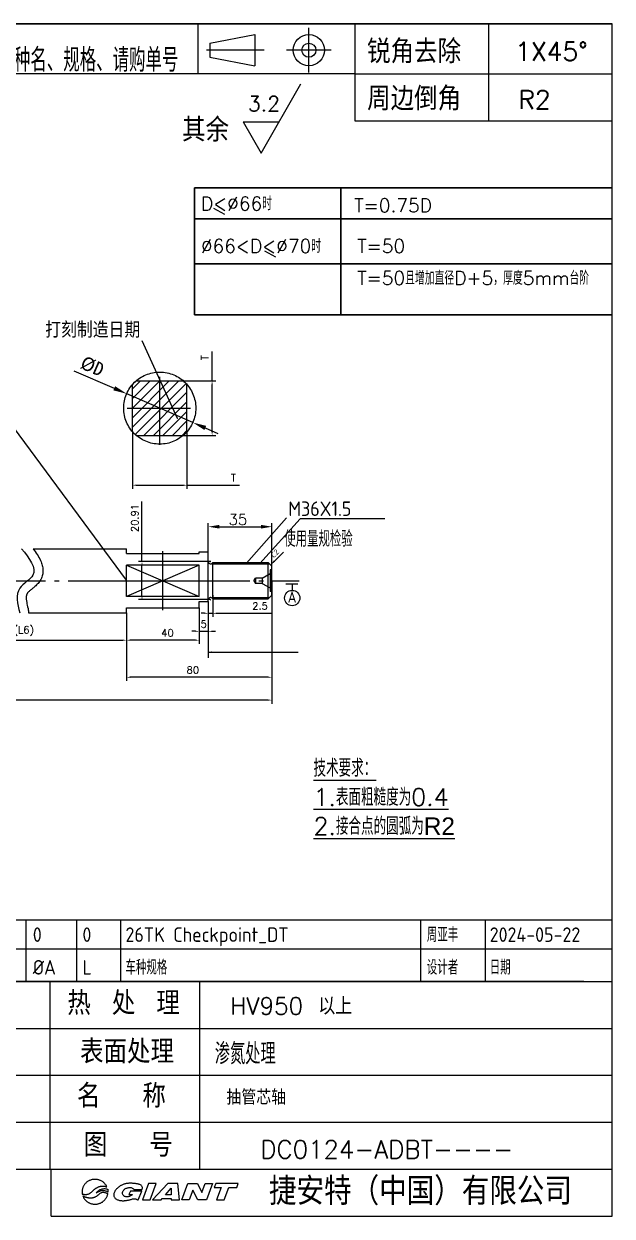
# Model space of a CAD drawing. Extents: x 57978 to 58917, y 4402 to 5058.
# Drawn here: x 58593 to 58917, y 4402 to 5058 of the extents above; entities that cross this region are included whole.
import ezdxf
from ezdxf.enums import TextEntityAlignment as Align

# ---------------------------------------------------------------- set-up
doc = ezdxf.new("R2010")
doc.units = 0
doc.header["$LTSCALE"] = 20
doc.header["$MEASUREMENT"] = 0
for name, pattern in [('CENTER', [22.5, 20, -1, 0.5, -1]), ('DASHED', [4, 3, -1]), ('PHANTOM', [25, 20, -1, 1, -1, 1, -1])]:
    doc.linetypes.add(name, pattern=pattern)
doc.layers.get('0').update_dxf_attribs({"linetype": 'CONTINUOUS'})
doc.layers.get('DEFPOINTS').update_dxf_attribs({"linetype": 'CONTINUOUS'})
doc.layers.add('A轮廓线', color=2, linetype='CONTINUOUS', lineweight=30)
for name, color, linetype in [('CEN', 1, 'CENTER'), ('CON', 2, 'CONTINUOUS'), ('DAS', 5, 'DASHED'), ('DIM', 7, 'CONTINUOUS'), ('TL', 7, 'CONTINUOUS'), ('TXT', 7, 'CONTINUOUS')]:
    doc.layers.add(name, color=color, linetype=linetype)
doc.layers.add('PHA', color=4, linetype='PHANTOM', plot=False)
doc.styles.add('ACISOTS', font='isocp.shx', dxfattribs={"height": 8, "bigfont": 'gbcbig.shx'})
doc.styles.add('DIMSTYLE2', font='mingliub.ttc')
doc.styles.add('HZ', font='txt.shx', dxfattribs={"bigfont": 'hzfs.shx'})
doc.styles.get("Standard").update_dxf_attribs({"font": 'simplex.shx', "height": 8, "bigfont": 'gbcbig.shx'})
doc.dimstyles.get("Standard").update_dxf_attribs({"dimscale": 20, "dimtxt": 0.2, "dimasz": 0.1, "dimexe": 0.1, "dimexo": 0, "dimgap": 0.1, "dimtad": 1, "dimdsep": 46, "dimtxsty": 'STANDARD', "dimcen": 0.1, "dimclrd": 256, "dimclre": 256, "dimclrt": 256, "dimaunit": 1, "dimadec": 0, "dimazin": 0, "dimtfac": 1, "dimtdec": 4, "dimtix": 1, "dimtmove": 0, "dimatfit": 3, "dimfxl": 1, "dimtolj": 1, "dimtzin": 0, "dimarcsym": 0})
doc.dimstyles.new('STANDARD$0', dxfattribs={"dimscale": 0, "dimtxt": 12, "dimasz": 6, "dimexe": 2, "dimexo": 0, "dimgap": 1, "dimtad": 1, "dimdec": 1, "dimrnd": 0.1, "dimzin": 12, "dimdsep": 46, "dimtxsty": 'STANDARD', "dimcen": 0, "dimclrd": 7, "dimclre": 7, "dimclrt": 7, "dimadec": 0, "dimazin": 0, "dimtp": 0.3, "dimtfac": 1, "dimtdec": 1, "dimtmove": 0, "dimatfit": 3, "dimfxl": 1, "dimtolj": 1, "dimtzin": 0, "dimarcsym": 0})

# ---------------------------------------------------------------- blocks, each defined once
blk = doc.blocks.new('*D51')
at = {"layer": 'DEFPOINTS', "color": 0, "transparency": 16777216}
for p in [(58729.8, 4781.32), (58694.8, 4751.58), (58729.8, 4751.58)]:
    blk.add_point(p, dxfattribs=at)
at = {"layer": 'DIM', "color": 7, "lineweight": -2, "transparency": 16777216}
for p, q in [((58694.8, 4751.58), (58694.8, 4783.32)), ((58700.8, 4781.32), (58723.8, 4781.32)), ((58729.8, 4751.58), (58729.8, 4783.32))]:
    blk.add_line(p, q, dxfattribs=at)
at = {"layer": 'DIM', "color": 7, "transparency": 16777216}
for points in [[(58700.8, 4782.32), (58700.8, 4780.32), (58694.8, 4781.32)], [(58723.8, 4782.32), (58723.8, 4780.32), (58729.8, 4781.32)]]:
    blk.add_solid(points, dxfattribs=at)
at = {"layer": 'DIM', "color": 7, "transparency": 16777216, "insert": (58711.09, 4785.32), "char_height": 8, "attachment_point": 5}
blk.add_mtext('\\A1;{\\H0.75x;35}', dxfattribs=at)
blk = doc.blocks.new('*D50')
at = {"layer": 'DEFPOINTS', "color": 0, "transparency": 16777216}
for p in [(58653.08, 4833.65), (58683.08, 4833.65), (58683.08, 4804.19)]:
    blk.add_point(p, dxfattribs=at)
at = {"layer": 'DIM', "lineweight": -2, "transparency": 16777216}
for p, q in [((58653.08, 4833.65), (58653.08, 4802.19)), ((58683.08, 4833.65), (58683.08, 4802.19)), ((58655.08, 4804.19), (58681.08, 4804.19)), ((58683.08, 4804.19), (58711.96, 4804.19))]:
    blk.add_line(p, q, dxfattribs=at)
at = {"layer": 'DIM', "transparency": 16777216}
for points in [[(58655.08, 4804.52), (58655.08, 4803.85), (58653.08, 4804.19)], [(58681.08, 4804.52), (58681.08, 4803.85), (58683.08, 4804.19)]]:
    blk.add_solid(points, dxfattribs=at)
at = {"layer": 'DIM', "transparency": 16777216, "insert": (58708.63, 4808.19), "char_height": 4, "attachment_point": 5}
blk.add_mtext('\\A1;{\\A1;T}', dxfattribs=at)
blk = doc.blocks.new('_DOTSMALL')
at = {"color": 0, "linetype": 'ByBlock', "const_width": 0.5}
blk.add_lwpolyline([(-0.0625, 0, 1), (0.0625, 0, 1)], format="xyb", close=True, dxfattribs=at)
blk = doc.blocks.new('*D49')
at = {"layer": 'DEFPOINTS', "color": 0, "transparency": 16777216}
for p in [(58681.08, 4861.64), (58681.08, 4831.64), (58696.9, 4831.64)]:
    blk.add_point(p, dxfattribs=at)
at = {"layer": 'DIM', "lineweight": -2, "transparency": 16777216}
for p, q in [((58696.9, 4861.64), (58696.9, 4877.73)), ((58681.08, 4861.64), (58698.9, 4861.64)), ((58696.9, 4833.64), (58696.9, 4859.64)), ((58681.08, 4831.64), (58698.9, 4831.64))]:
    blk.add_line(p, q, dxfattribs=at)
at = {"layer": 'DIM', "transparency": 16777216}
for points in [[(58696.56, 4859.64), (58697.23, 4859.64), (58696.9, 4861.64)], [(58696.56, 4833.64), (58697.23, 4833.64), (58696.9, 4831.64)]]:
    blk.add_solid(points, dxfattribs=at)
at = {"layer": 'DIM', "transparency": 16777216, "insert": (58692.9, 4874.4), "char_height": 4, "attachment_point": 5, "rotation": 90}
blk.add_mtext('\\A1;{\\A1;T}', dxfattribs=at)
blk = doc.blocks.new('*D48')
at = {"lineweight": -2, "transparency": 16777216}
for p, q in [((58620.74, 4867.26), (58643.01, 4857.56)), ((58686.28, 4838.72), (58649.88, 4854.57)), ((58693.15, 4835.72), (58700.03, 4832.73))]:
    blk.add_line(p, q, dxfattribs=at)
at = {"transparency": 16777216}
for points in [[(58643.51, 4858.71), (58642.51, 4856.42), (58649.88, 4854.57)], [(58693.65, 4836.87), (58692.65, 4834.58), (58686.28, 4838.72)]]:
    blk.add_solid(points, dxfattribs=at)
at = {"layer": 'DEFPOINTS', "color": 0, "transparency": 16777216}
for p in [(58649.88, 4854.57), (58686.28, 4838.72)]:
    blk.add_point(p, dxfattribs=at)
at = {"lineweight": 9, "transparency": 16777216, "insert": (58630.93, 4869.64), "char_height": 7.5, "attachment_point": 5, "rotation": 336.46321, "style": 'DIMSTYLE2'}
blk.add_mtext('\\A1;{\\A1;%%CD}', dxfattribs=at)
blk = doc.blocks.new('*D47')
at = {"layer": 'DEFPOINTS', "color": 0, "transparency": 16777216}
for p in [(58697.3, 4743.57), (58694.8, 4740.18), (58697.3, 4733.65)]:
    blk.add_point(p, dxfattribs=at)
at = {"layer": 'DIM', "lineweight": -2, "transparency": 16777216}
for p, q in [((58697.3, 4743.57), (58697.3, 4731.65)), ((58694.8, 4740.18), (58694.8, 4731.65)), ((58692.8, 4733.65), (58690.8, 4733.65)), ((58694.8, 4733.65), (58697.3, 4733.65)), ((58699.3, 4733.65), (58729.49, 4733.65))]:
    blk.add_line(p, q, dxfattribs=at)
at = {"layer": 'DIM', "transparency": 16777216}
for points in [[(58692.8, 4733.98), (58692.8, 4733.31), (58694.8, 4733.65)], [(58699.3, 4733.98), (58699.3, 4733.31), (58697.3, 4733.65)]]:
    blk.add_solid(points, dxfattribs=at)
at = {"layer": 'DIM', "transparency": 16777216, "insert": (58723.3, 4737.65), "char_height": 4, "attachment_point": 5}
blk.add_mtext('\\A1;2.5', dxfattribs=at)
blk = doc.blocks.new('*D46')
at = {"layer": 'DEFPOINTS', "color": 0, "transparency": 16777216}
for p in [(58696.17, 4762.08), (58658.3, 4741.17), (58696.08, 4741.17)]:
    blk.add_point(p, dxfattribs=at)
at = {"layer": 'DIM', "lineweight": -2, "transparency": 16777216}
for p, q in [((58658.3, 4762.08), (58658.3, 4795.22)), ((58696.17, 4762.08), (58656.3, 4762.08)), ((58658.3, 4743.17), (58658.3, 4760.08)), ((58696.08, 4741.17), (58656.3, 4741.17))]:
    blk.add_line(p, q, dxfattribs=at)
at = {"layer": 'DIM', "transparency": 16777216}
for points in [[(58657.96, 4760.08), (58658.63, 4760.08), (58658.3, 4762.08)], [(58657.96, 4743.17), (58658.63, 4743.17), (58658.3, 4741.17)]]:
    blk.add_solid(points, dxfattribs=at)
at = {"layer": 'DIM', "transparency": 16777216, "insert": (58654.3, 4786.08), "char_height": 4, "attachment_point": 5, "rotation": 90}
blk.add_mtext('\\A1;20.91', dxfattribs=at)
blk = doc.blocks.new('*D45')
at = {"layer": 'DEFPOINTS', "color": 0, "transparency": 16777216}
for p in [(58689.8, 4736.58), (58694.8, 4740.18), (58694.8, 4723.72)]:
    blk.add_point(p, dxfattribs=at)
at = {"layer": 'DIM', "lineweight": -2, "transparency": 16777216}
for p, q in [((58689.8, 4736.58), (58689.8, 4721.72)), ((58694.8, 4740.18), (58694.8, 4721.72)), ((58687.8, 4723.72), (58685.8, 4723.72)), ((58689.8, 4723.72), (58694.8, 4723.72)), ((58696.8, 4723.72), (58698.8, 4723.72))]:
    blk.add_line(p, q, dxfattribs=at)
at = {"layer": 'DIM', "transparency": 16777216}
for points in [[(58687.8, 4724.05), (58687.8, 4723.39), (58689.8, 4723.72)], [(58696.8, 4724.05), (58696.8, 4723.39), (58694.8, 4723.72)]]:
    blk.add_solid(points, dxfattribs=at)
at = {"layer": 'DIM', "transparency": 16777216, "insert": (58692.3, 4727.72), "char_height": 4, "attachment_point": 5}
blk.add_mtext('\\A1;5', dxfattribs=at)
blk = doc.blocks.new('*D44')
at = {"layer": 'DEFPOINTS', "color": 0, "transparency": 16777216}
for p in [(58729.8, 4751.58), (58649.8, 4733.93), (58649.8, 4698.42)]:
    blk.add_point(p, dxfattribs=at)
at = {"layer": 'DIM', "lineweight": -2, "transparency": 16777216}
for p, q in [((58729.8, 4751.58), (58729.8, 4696.42)), ((58649.8, 4733.93), (58649.8, 4696.42)), ((58727.8, 4698.42), (58651.8, 4698.42))]:
    blk.add_line(p, q, dxfattribs=at)
at = {"layer": 'DIM', "transparency": 16777216}
for points in [[(58651.8, 4698.75), (58651.8, 4698.09), (58649.8, 4698.42)], [(58727.8, 4698.75), (58727.8, 4698.09), (58729.8, 4698.42)]]:
    blk.add_solid(points, dxfattribs=at)
at = {"layer": 'DIM', "transparency": 16777216, "insert": (58686.3, 4702.42), "char_height": 4, "attachment_point": 5}
blk.add_mtext('\\A1;80', dxfattribs=at)
blk = doc.blocks.new('*D43')
at = {"layer": 'DEFPOINTS', "color": 0, "transparency": 16777216}
for p in [(58689.8, 4736.58), (58649.8, 4733.93), (58649.8, 4718.83)]:
    blk.add_point(p, dxfattribs=at)
at = {"layer": 'DIM', "lineweight": -2, "transparency": 16777216}
for p, q in [((58689.8, 4736.58), (58689.8, 4716.83)), ((58649.8, 4733.93), (58649.8, 4716.83)), ((58687.8, 4718.83), (58651.8, 4718.83))]:
    blk.add_line(p, q, dxfattribs=at)
at = {"layer": 'DIM', "transparency": 16777216}
for points in [[(58651.8, 4719.16), (58651.8, 4718.49), (58649.8, 4718.83)], [(58687.8, 4719.16), (58687.8, 4718.49), (58689.8, 4718.83)]]:
    blk.add_solid(points, dxfattribs=at)
at = {"layer": 'DIM', "transparency": 16777216, "insert": (58672.31, 4722.83), "char_height": 4, "attachment_point": 5}
blk.add_mtext('\\A1;40', dxfattribs=at)
blk = doc.blocks.new('*D28')
at = {"layer": 'DEFPOINTS', "color": 0, "transparency": 16777216}
for p in [(58536.69, 4733.43), (58649.8, 4733.43), (58649.8, 4718.83)]:
    blk.add_point(p, dxfattribs=at)
at = {"layer": 'DIM', "lineweight": -2, "transparency": 16777216}
for p, q in [((58536.69, 4733.43), (58536.69, 4716.83)), ((58649.8, 4733.43), (58649.8, 4716.83)), ((58538.69, 4718.83), (58647.8, 4718.83))]:
    blk.add_line(p, q, dxfattribs=at)
at = {"layer": 'DIM', "transparency": 16777216}
for points in [[(58538.69, 4719.16), (58538.69, 4718.49), (58536.69, 4718.83)], [(58647.8, 4719.16), (58647.8, 4718.49), (58649.8, 4718.83)]]:
    blk.add_solid(points, dxfattribs=at)
at = {"layer": 'DIM', "transparency": 16777216, "insert": (58593.24, 4723.87), "char_height": 4, "attachment_point": 5}
blk.add_mtext('\\A1;(L6)', dxfattribs=at)
blk = doc.blocks.new('*D27')
at = {"layer": 'DEFPOINTS', "color": 0, "transparency": 16777216}
for p in [(58072.68, 4741.9), (58729.8, 4743.58), (58072.68, 4685.85)]:
    blk.add_point(p, dxfattribs=at)
at = {"layer": 'DIM', "lineweight": -2, "transparency": 16777216}
for p, q in [((58072.68, 4741.9), (58072.68, 4683.85)), ((58729.8, 4743.58), (58729.8, 4683.85)), ((58727.8, 4685.85), (58074.68, 4685.85))]:
    blk.add_line(p, q, dxfattribs=at)
at = {"layer": 'DIM', "transparency": 16777216}
for points in [[(58074.68, 4686.18), (58074.68, 4685.52), (58072.68, 4685.85)], [(58727.8, 4686.18), (58727.8, 4685.52), (58729.8, 4685.85)]]:
    blk.add_solid(points, dxfattribs=at)
at = {"layer": 'DIM', "transparency": 16777216, "insert": (58458.85, 4689.85), "char_height": 4, "attachment_point": 5}
blk.add_mtext('\\A1;LT', dxfattribs=at)
blk = doc.blocks.new('GIANT')
for p, q in [((231.03, 29.75), (230.98, 29.65)), ((231.09, 29.84), (231.03, 29.75)), ((231.15, 29.94), (231.09, 29.84)), ((231.21, 30.03), (231.15, 29.94)), ((231.28, 30.12), (231.21, 30.03)), ((231.35, 30.2), (231.28, 30.12)), ((231.43, 30.28), (231.35, 30.2)), ((231.51, 30.36), (231.43, 30.28)), ((231.59, 30.43), (231.51, 30.36)), ((231.68, 30.5), (231.59, 30.43)), ((231.77, 30.56), (231.68, 30.5)), ((231.87, 30.62), (231.77, 30.56)), ((231.97, 30.68), (231.87, 30.62)), ((232.07, 30.73), (231.97, 30.68)), ((232.17, 30.77), (232.07, 30.73)), ((232.27, 30.81), (232.17, 30.77)), ((232.38, 30.85), (232.27, 30.81)), ((232.49, 30.88), (232.38, 30.85)), ((232.6, 30.91), (232.49, 30.88)), ((232.72, 30.93), (232.6, 30.91)), ((232.83, 30.94), (232.72, 30.93)), ((232.95, 30.95), (232.83, 30.94)), ((233.07, 30.96), (232.95, 30.95)), ((233.18, 30.95), (233.07, 30.96)), ((233.3, 30.95), (233.18, 30.95)), ((233.42, 30.93), (233.3, 30.95)), ((233.53, 30.91), (233.42, 30.93)), ((233.65, 30.89), (233.53, 30.91)), ((233.76, 30.86), (233.65, 30.89)), ((233.87, 30.82), (233.76, 30.86)), ((233.98, 30.78), (233.87, 30.82)), ((234.09, 30.74), (233.98, 30.78)), ((234, 29.7), (234.08, 29.72)), ((234.08, 29.72), (234.16, 29.73)), ((234.19, 30.68), (234.09, 30.74)), ((234.16, 29.73), (234.25, 29.74)), ((234.29, 30.63), (234.19, 30.68)), ((234.25, 29.74), (234.33, 29.75)), ((234.39, 30.57), (234.29, 30.63)), ((234.33, 29.75), (234.41, 29.75)), ((234.49, 30.5), (234.39, 30.57)), ((234.41, 29.75), (234.49, 29.75)), ((234.58, 30.43), (234.49, 30.5)), ((234.49, 29.75), (234.58, 29.75)), ((234.67, 30.35), (234.58, 30.43)), ((234.58, 29.75), (234.66, 29.74)), ((234.66, 29.74), (234.74, 29.73)), ((234.75, 30.27), (234.67, 30.35)), ((234.74, 29.73), (234.82, 29.72)), ((234.83, 30.18), (234.75, 30.27)), ((234.82, 29.72), (234.9, 29.7)), ((234.91, 30.1), (234.83, 30.18)), ((234.98, 30), (234.91, 30.1)), ((235.05, 29.91), (234.98, 30)), ((235.11, 29.81), (235.05, 29.91)), ((235.16, 29.7), (235.11, 29.81)), ((237.46, 29.71), (237.36, 29.65)), ((237.56, 29.78), (237.46, 29.71)), ((237.66, 29.84), (237.56, 29.78)), ((237.76, 29.89), (237.66, 29.84)), ((237.87, 29.95), (237.76, 29.89)), ((237.97, 30), (237.87, 29.95)), ((238.08, 30.04), (237.97, 30)), ((238.19, 30.08), (238.08, 30.04)), ((238.3, 30.12), (238.19, 30.08)), ((238.42, 30.15), (238.3, 30.12)), ((238.53, 30.18), (238.42, 30.15)), ((238.65, 30.2), (238.53, 30.18)), ((238.76, 30.22), (238.65, 30.2)), ((238.88, 30.24), (238.76, 30.22)), ((238.99, 30.25), (238.88, 30.24)), ((239.11, 30.26), (238.99, 30.25)), ((239.23, 30.27), (239.11, 30.26)), ((239.35, 30.27), (239.23, 30.27)), ((239.46, 30.27), (239.35, 30.27)), ((239.58, 30.27), (239.46, 30.27)), ((239.7, 30.26), (239.58, 30.27)), ((239.82, 30.25), (239.7, 30.26)), ((239.93, 30.25), (239.82, 30.25)), ((240.05, 30.23), (239.93, 30.25)), ((240.17, 30.22), (240.05, 30.23)), ((240.28, 30.21), (240.17, 30.22)), ((240.4, 30.19), (240.28, 30.21)), ((240.52, 30.17), (240.4, 30.19)), ((240.63, 30.15), (240.52, 30.17)), ((240.75, 30.13), (240.63, 30.15)), ((240.86, 30.1), (240.75, 30.13)), ((240.97, 30.06), (240.86, 30.1)), ((241.08, 30.02), (240.97, 30.06)), ((241.19, 29.97), (241.08, 30.02)), ((241.28, 29.9), (241.19, 29.97)), ((241.37, 29.82), (241.28, 29.9)), ((241.44, 29.73), (241.37, 29.82)), ((241.49, 29.62), (241.44, 29.73)), ((242.59, 30.21), (241.52, 27.29)), ((243.97, 30.21), (242.59, 30.21)), ((242.89, 27.29), (243.97, 30.21)), ((246.06, 30.21), (243.34, 27.29)), ((247.83, 30.21), (246.06, 30.21)), ((248.13, 27.29), (247.83, 30.21)), ((248.52, 27.29), (249.6, 30.21)), ((249.6, 30.21), (251.31, 30.21)), ((251.31, 30.21), (252.1, 28.61)), ((252.1, 28.61), (252.7, 30.21)), ((252.7, 30.21), (253.99, 30.21)), ((253.99, 30.21), (252.92, 27.29)), ((254.56, 30.21), (254.3, 29.5)), ((258.57, 30.21), (254.56, 30.21)), ((258.31, 29.5), (258.57, 30.21)), ((230.79, 28.9), (230.78, 28.78)), ((230.78, 28.78), (230.78, 28.67)), ((230.78, 28.67), (230.79, 28.56)), ((230.8, 29.01), (230.79, 28.9)), ((230.79, 28.56), (230.8, 28.45)), ((230.82, 29.12), (230.8, 29.01)), ((230.8, 28.45), (230.82, 28.34)), ((230.84, 29.23), (230.82, 29.12)), ((230.82, 28.34), (230.9, 28.32)), ((230.87, 29.33), (230.84, 29.23)), ((230.9, 29.44), (230.87, 29.33)), ((230.94, 29.55), (230.9, 29.44)), ((230.9, 28.32), (230.98, 28.31)), ((231.01, 27.94), (230.93, 27.97)), ((230.93, 27.97), (230.97, 27.88)), ((230.98, 29.65), (230.94, 29.55)), ((230.97, 27.88), (231.01, 27.79)), ((230.98, 28.31), (231.07, 28.3)), ((231.08, 27.91), (231.01, 27.94)), ((231.01, 27.79), (231.06, 27.7)), ((231.06, 27.7), (231.11, 27.61)), ((231.07, 28.3), (231.15, 28.29)), ((231.15, 27.88), (231.08, 27.91)), ((231.11, 27.61), (231.17, 27.53)), ((231.15, 28.29), (231.23, 28.28)), ((231.23, 27.85), (231.15, 27.88)), ((231.23, 28.28), (231.31, 28.28)), ((231.3, 27.81), (231.23, 27.85)), ((231.38, 27.79), (231.3, 27.81)), ((231.31, 28.28), (231.39, 28.28)), ((231.46, 27.76), (231.38, 27.79)), ((231.39, 28.28), (231.48, 28.28)), ((231.53, 27.73), (231.46, 27.76)), ((231.48, 28.28), (231.56, 28.28)), ((231.61, 27.71), (231.53, 27.73)), ((231.56, 28.28), (231.64, 28.29)), ((231.69, 27.69), (231.61, 27.71)), ((231.64, 28.29), (231.72, 28.31)), ((231.77, 27.67), (231.69, 27.69)), ((231.72, 28.31), (231.8, 28.32)), ((231.85, 27.66), (231.77, 27.67)), ((231.8, 28.32), (231.88, 28.35)), ((231.93, 27.65), (231.85, 27.66)), ((231.88, 28.35), (231.96, 28.37)), ((232.01, 27.64), (231.93, 27.65)), ((231.96, 28.37), (232.03, 28.41)), ((232.09, 27.63), (232.01, 27.64)), ((232.03, 28.41), (232.11, 28.44)), ((232.18, 27.63), (232.09, 27.63)), ((232.11, 28.44), (232.18, 28.49)), ((232.18, 28.49), (232.25, 28.53)), ((232.26, 27.62), (232.18, 27.63)), ((232.25, 28.53), (232.31, 28.58)), ((232.34, 27.62), (232.26, 27.62)), ((232.31, 28.58), (232.37, 28.63)), ((232.42, 27.63), (232.34, 27.62)), ((232.37, 28.63), (232.44, 28.69)), ((232.5, 27.64), (232.42, 27.63)), ((232.44, 28.69), (232.5, 28.74)), ((232.5, 28.74), (232.56, 28.8)), ((232.58, 27.64), (232.5, 27.64)), ((232.56, 28.8), (232.62, 28.86)), ((232.66, 27.66), (232.58, 27.64)), ((232.62, 28.86), (232.68, 28.91)), ((232.74, 27.67), (232.66, 27.66)), ((232.68, 28.91), (232.74, 28.97)), ((232.74, 28.97), (232.8, 29.03)), ((232.82, 27.69), (232.74, 27.67)), ((232.8, 29.03), (232.86, 29.08)), ((232.9, 27.72), (232.82, 27.69)), ((232.86, 29.08), (232.92, 29.13)), ((232.98, 27.74), (232.9, 27.72)), ((232.92, 29.13), (232.98, 29.19)), ((232.98, 29.19), (233.05, 29.24)), ((233.05, 27.77), (232.98, 27.74)), ((233.05, 29.24), (233.11, 29.29)), ((233.13, 27.8), (233.05, 27.77)), ((233.11, 29.29), (233.18, 29.33)), ((233.2, 27.84), (233.13, 27.8)), ((233.18, 29.33), (233.25, 29.38)), ((233.27, 27.88), (233.2, 27.84)), ((233.25, 29.38), (233.32, 29.42)), ((233.34, 27.92), (233.27, 27.88)), ((233.28, 28.48), (233.35, 28.58)), ((233.38, 28.54), (233.28, 28.48)), ((233.32, 29.42), (233.39, 29.46)), ((233.41, 27.97), (233.34, 27.92)), ((233.35, 28.58), (233.43, 28.68)), ((233.48, 28.6), (233.38, 28.54)), ((233.39, 29.46), (233.46, 29.5)), ((233.47, 28.01), (233.41, 27.97)), ((233.43, 28.68), (233.51, 28.77)), ((233.46, 29.5), (233.54, 29.54)), ((233.54, 28.06), (233.47, 28.01)), ((233.59, 28.66), (233.48, 28.6)), ((233.51, 28.77), (233.61, 28.86)), ((233.54, 29.54), (233.61, 29.57)), ((233.6, 28.12), (233.54, 28.06)), ((233.69, 28.72), (233.59, 28.66)), ((233.66, 28.17), (233.6, 28.12)), ((233.61, 29.57), (233.69, 29.6)), ((233.61, 28.86), (233.7, 28.93)), ((233.72, 28.22), (233.66, 28.17)), ((233.69, 29.6), (233.77, 29.63)), ((233.8, 28.77), (233.69, 28.72)), ((233.7, 28.93), (233.8, 29.01)), ((233.78, 28.28), (233.72, 28.22)), ((233.77, 29.63), (233.84, 29.66)), ((233.85, 28.33), (233.78, 28.28)), ((233.8, 29.01), (233.91, 29.07)), ((233.91, 28.82), (233.8, 28.77)), ((233.84, 29.66), (233.92, 29.68)), ((233.91, 28.38), (233.85, 28.33)), ((233.91, 29.07), (234.02, 29.13)), ((234.02, 28.86), (233.91, 28.82)), ((233.97, 28.43), (233.91, 28.38)), ((233.92, 29.68), (234, 29.7)), ((234.04, 28.48), (233.97, 28.43)), ((234.02, 29.13), (234.13, 29.18)), ((234.13, 28.9), (234.02, 28.86)), ((234.11, 28.52), (234.04, 28.48)), ((234.18, 28.56), (234.11, 28.52)), ((234.13, 29.18), (234.25, 29.22)), ((234.25, 28.92), (234.13, 28.9)), ((234.26, 28.58), (234.18, 28.56)), ((234.25, 29.22), (234.37, 29.25)), ((234.37, 28.94), (234.25, 28.92)), ((234.34, 28.61), (234.26, 28.58)), ((234.42, 28.62), (234.34, 28.61)), ((234.37, 29.25), (234.49, 29.28)), ((234.49, 28.95), (234.37, 28.94)), ((234.5, 28.62), (234.42, 28.62)), ((234.49, 29.28), (234.62, 29.3)), ((234.61, 28.94), (234.49, 28.95)), ((234.58, 28.62), (234.5, 28.62)), ((234.66, 28.62), (234.58, 28.62)), ((234.72, 28.93), (234.61, 28.94)), ((234.62, 29.3), (234.74, 29.31)), ((234.74, 28.61), (234.66, 28.62)), ((234.84, 28.91), (234.72, 28.93)), ((234.74, 29.31), (234.86, 29.31)), ((234.82, 28.59), (234.74, 28.61)), ((234.9, 28.57), (234.82, 28.59)), ((234.96, 28.88), (234.84, 28.91)), ((234.86, 29.31), (234.99, 29.3)), ((234.9, 29.7), (234.98, 29.68)), ((234.98, 28.55), (234.9, 28.57)), ((235.07, 28.84), (234.96, 28.88)), ((234.98, 29.68), (235.06, 29.65)), ((235.06, 28.53), (234.98, 28.55)), ((234.99, 29.3), (235.11, 29.28)), ((235.03, 27.57), (235.08, 27.66)), ((235.06, 29.65), (235.13, 29.63)), ((235.13, 28.5), (235.06, 28.53)), ((235.18, 28.8), (235.07, 28.84)), ((235.08, 27.66), (235.13, 27.74)), ((235.11, 29.28), (235.23, 29.24)), ((235.13, 29.63), (235.21, 29.6)), ((235.21, 28.47), (235.13, 28.5)), ((235.13, 27.74), (235.18, 27.83)), ((235.21, 29.6), (235.16, 29.7)), ((235.29, 28.74), (235.18, 28.8)), ((235.18, 27.83), (235.22, 27.93)), ((235.28, 28.44), (235.21, 28.47)), ((235.22, 27.93), (235.26, 28.02)), ((235.23, 29.24), (235.34, 29.19)), ((235.26, 28.02), (235.29, 28.12)), ((235.36, 28.41), (235.28, 28.44)), ((235.39, 28.67), (235.29, 28.74)), ((235.29, 28.12), (235.32, 28.21)), ((235.32, 28.21), (235.34, 28.31)), ((235.34, 29.19), (235.36, 29.09)), ((235.34, 28.31), (235.36, 28.41)), ((235.36, 29.09), (235.37, 28.98)), ((235.37, 28.98), (235.38, 28.88)), ((235.38, 28.88), (235.39, 28.78)), ((235.39, 28.78), (235.39, 28.67)), ((236.46, 28.45), (236.44, 28.33)), ((236.44, 28.33), (236.44, 28.22)), ((236.44, 28.22), (236.44, 28.1)), ((236.44, 28.1), (236.46, 27.98)), ((236.5, 28.56), (236.46, 28.45)), ((236.46, 27.98), (236.5, 27.87)), ((236.54, 28.67), (236.5, 28.56)), ((236.5, 27.87), (236.56, 27.77)), ((236.59, 28.78), (236.54, 28.67)), ((236.56, 27.77), (236.62, 27.67)), ((236.64, 28.88), (236.59, 28.78)), ((236.62, 27.67), (236.7, 27.58)), ((236.7, 28.98), (236.64, 28.88)), ((236.77, 29.08), (236.7, 28.98)), ((236.7, 27.58), (236.79, 27.51)), ((236.85, 29.17), (236.77, 29.08)), ((236.92, 29.26), (236.85, 29.17)), ((237, 29.34), (236.92, 29.26)), ((237.09, 29.42), (237, 29.34)), ((237.18, 29.5), (237.09, 29.42)), ((237.27, 29.58), (237.18, 29.5)), ((237.36, 29.65), (237.27, 29.58)), ((237.99, 28.53), (238, 28.65)), ((238, 28.41), (237.99, 28.53)), ((238, 28.65), (238.04, 28.77)), ((238.03, 28.29), (238, 28.41)), ((238.08, 28.17), (238.03, 28.29)), ((238.04, 28.77), (238.09, 28.89)), ((238.16, 28.07), (238.08, 28.17)), ((238.09, 28.89), (238.15, 28.99)), ((238.15, 28.99), (238.23, 29.09)), ((238.25, 27.99), (238.16, 28.07)), ((238.23, 29.09), (238.32, 29.17)), ((238.35, 27.92), (238.25, 27.99)), ((238.32, 29.17), (238.42, 29.25)), ((238.47, 27.88), (238.35, 27.92)), ((238.42, 29.25), (238.52, 29.32)), ((238.59, 27.85), (238.47, 27.88)), ((238.52, 29.32), (238.64, 29.37)), ((238.71, 27.83), (238.59, 27.85)), ((238.64, 29.37), (238.75, 29.42)), ((238.84, 27.84), (238.71, 27.83)), ((238.75, 29.42), (238.87, 29.46)), ((238.96, 27.86), (238.84, 27.84)), ((238.87, 29.46), (238.99, 29.48)), ((239.08, 27.89), (238.96, 27.86)), ((238.99, 29.48), (239.11, 29.5)), ((239.2, 27.93), (239.08, 27.89)), ((239.11, 29.5), (239.24, 29.51)), ((239.4, 28.87), (239.12, 28.24)), ((239.12, 28.24), (239.73, 28.24)), ((239.31, 27.97), (239.2, 27.93)), ((239.24, 29.51), (239.36, 29.51)), ((239.42, 28.03), (239.31, 27.97)), ((239.36, 29.51), (239.49, 29.49)), ((241.41, 28.87), (239.4, 28.87)), ((239.53, 28.1), (239.42, 28.03)), ((239.49, 29.49), (239.61, 29.46)), ((239.63, 28.17), (239.53, 28.1)), ((239.61, 29.46), (239.72, 29.42)), ((239.73, 28.24), (239.63, 28.17)), ((239.72, 29.42), (239.83, 29.36)), ((239.83, 29.36), (239.92, 29.27)), ((239.92, 29.27), (239.97, 29.16)), ((239.97, 29.16), (241.47, 29.16)), ((240.75, 27.29), (241.41, 28.87)), ((241.47, 29.16), (241.5, 29.27)), ((241.51, 29.51), (241.49, 29.62)), ((241.5, 29.27), (241.51, 29.39)), ((241.51, 29.39), (241.51, 29.51)), ((245.61, 28.21), (246.64, 29.42)), ((246.64, 28.21), (245.61, 28.21)), ((246.64, 29.42), (246.64, 28.21)), ((250.49, 29.01), (249.85, 27.29)), ((251.35, 27.29), (250.49, 29.01)), ((254.3, 29.5), (255.52, 29.5)), ((255.52, 29.5), (254.71, 27.29)), ((256.09, 27.29), (256.91, 29.5)), ((256.91, 29.5), (258.31, 29.5)), ((231.17, 27.53), (231.23, 27.45)), ((231.23, 27.45), (231.29, 27.37)), ((231.29, 27.37), (231.36, 27.29)), ((231.36, 27.29), (231.43, 27.22)), ((231.43, 27.22), (231.5, 27.15)), ((231.5, 27.15), (231.57, 27.09)), ((231.57, 27.09), (231.65, 27.02)), ((231.65, 27.02), (231.73, 26.96)), ((231.73, 26.96), (231.82, 26.91)), ((231.82, 26.91), (231.9, 26.86)), ((231.9, 26.86), (231.99, 26.81)), ((231.99, 26.81), (232.08, 26.76)), ((232.08, 26.76), (232.18, 26.72)), ((232.18, 26.72), (232.27, 26.69)), ((232.27, 26.69), (232.37, 26.65)), ((232.37, 26.65), (232.46, 26.63)), ((232.46, 26.63), (232.56, 26.6)), ((232.56, 26.6), (232.66, 26.58)), ((232.66, 26.58), (232.76, 26.57)), ((232.76, 26.57), (232.86, 26.55)), ((232.86, 26.55), (232.96, 26.55)), ((232.96, 26.55), (233.06, 26.54)), ((233.06, 26.54), (233.16, 26.54)), ((233.16, 26.54), (233.26, 26.55)), ((233.26, 26.55), (233.36, 26.56)), ((233.36, 26.56), (233.46, 26.57)), ((233.46, 26.57), (233.56, 26.59)), ((233.56, 26.59), (233.66, 26.61)), ((233.66, 26.61), (233.76, 26.64)), ((233.76, 26.64), (233.85, 26.67)), ((233.85, 26.67), (233.95, 26.7)), ((233.95, 26.7), (234.04, 26.74)), ((234.04, 26.74), (234.13, 26.78)), ((234.13, 26.78), (234.22, 26.83)), ((234.22, 26.83), (234.31, 26.88)), ((234.31, 26.88), (234.39, 26.93)), ((234.39, 26.93), (234.48, 26.99)), ((234.48, 26.99), (234.56, 27.05)), ((234.56, 27.05), (234.63, 27.12)), ((234.63, 27.12), (234.71, 27.19)), ((234.71, 27.19), (234.78, 27.26)), ((234.78, 27.26), (234.85, 27.33)), ((234.85, 27.33), (234.91, 27.41)), ((234.91, 27.41), (234.97, 27.49)), ((234.97, 27.49), (235.03, 27.57)), ((236.79, 27.51), (236.89, 27.44)), ((236.89, 27.44), (236.99, 27.38)), ((236.99, 27.38), (237.09, 27.33)), ((237.09, 27.33), (237.2, 27.29)), ((237.2, 27.29), (237.32, 27.25)), ((237.32, 27.25), (237.43, 27.22)), ((237.43, 27.22), (237.54, 27.2)), ((237.54, 27.2), (237.66, 27.18)), ((237.66, 27.18), (237.78, 27.17)), ((237.78, 27.17), (237.89, 27.16)), ((237.89, 27.16), (238.01, 27.16)), ((238.01, 27.16), (238.13, 27.16)), ((238.13, 27.16), (238.25, 27.16)), ((238.25, 27.16), (238.36, 27.17)), ((238.36, 27.17), (238.48, 27.18)), ((238.48, 27.18), (238.6, 27.2)), ((238.6, 27.2), (238.71, 27.21)), ((238.71, 27.21), (238.83, 27.23)), ((238.83, 27.23), (238.94, 27.26)), ((238.94, 27.26), (239.06, 27.28)), ((239.06, 27.28), (239.17, 27.31)), ((239.17, 27.31), (239.29, 27.34)), ((239.29, 27.34), (239.4, 27.37)), ((239.4, 27.37), (239.51, 27.4)), ((239.51, 27.4), (239.63, 27.44)), ((239.63, 27.44), (239.74, 27.47)), ((239.74, 27.47), (239.85, 27.49)), ((239.85, 27.49), (239.97, 27.51)), ((239.97, 27.51), (240.09, 27.51)), ((240.09, 27.51), (240.2, 27.5)), ((240.2, 27.5), (240.32, 27.47)), ((240.32, 27.47), (240.43, 27.44)), ((240.43, 27.44), (240.54, 27.39)), ((240.54, 27.39), (240.64, 27.34)), ((240.64, 27.34), (240.75, 27.29)), ((241.52, 27.29), (242.89, 27.29)), ((243.34, 27.29), (244.83, 27.29)), ((244.83, 27.29), (245.04, 27.54)), ((245.04, 27.54), (246.64, 27.54)), ((246.64, 27.54), (246.64, 27.29)), ((246.64, 27.29), (248.13, 27.29)), ((249.85, 27.29), (248.52, 27.29)), ((252.92, 27.29), (251.35, 27.29)), ((254.71, 27.29), (256.09, 27.29))]:
    blk.add_line(p, q)

msp = doc.modelspace()

# ---------------------------------------------------------------- hatches: boundary and pattern name
at = {"layer": 'DIM'}
h = msp.add_hatch(dxfattribs=at)
h.set_pattern_fill('ANSI31', color=256, scale=30, style=0)
h.set_pattern_definition([(45, (56924.0054, 4591.922), (-2.6516504, 2.6516504), [])])
h.paths.add_polyline_path([(58668.079, 4861.643), (58655.082, 4861.643, 0.0623571), (58653.079, 4859.64), (58653.079, 4846.643), (58668.079, 4846.643)])
h.paths.add_polyline_path([(58668.079, 4846.643), (58683.079, 4846.643), (58683.079, 4859.64, 0.0623571), (58681.076, 4861.643), (58668.079, 4861.643)])
h.paths.add_polyline_path([(58668.079, 4831.643), (58681.076, 4831.643, 0.0623571), (58683.079, 4833.646), (58683.079, 4846.643), (58668.079, 4846.643)])
h.paths.add_polyline_path([(58653.079, 4833.646, 0.0623571), (58655.082, 4831.643), (58668.079, 4831.643), (58668.079, 4846.643), (58653.079, 4846.643)])

# ---------------------------------------------------------------- linework, layer by layer
at = {"layer": 'A轮廓线', "color": 7}
for p, q in [((58687.249, 4967.943), (58917.094, 4967.943)), ((58687.249, 4967.943), (58687.249, 4898.022)), ((58767.755, 4967.943), (58767.755, 4898.022)), ((58687.249, 4950.95), (58917.094, 4950.95)), ((58687.249, 4926.158), (58917.094, 4926.158)), ((58687.249, 4898.022), (58917.094, 4898.022))]:
    msp.add_line(p, q, dxfattribs=at)
at = {"layer": 'CEN'}
for p, q in [((58750.196, 5031.494), (58750.196, 5056.056)), ((58725.655, 5043.775), (58693.842, 5043.775)), ((58762.484, 5043.775), (58737.908, 5043.775)), ((58668.079, 4826.344), (58668.079, 4863.796)), ((58650.204, 4846.643), (58685.018, 4846.643))]:
    msp.add_line(p, q, dxfattribs=at)
at = {"layer": 'CEN', "ltscale": 0.25}
for p, q in [((58669.8, 4735.338), (58669.8, 4767.816)), ((58055.155, 4751.577), (58744.91, 4751.577))]:
    msp.add_line(p, q, dxfattribs=at)
at = {"layer": 'CON', "color": 2}
for p, q in [((58917.094, 4427.42), (58917.094, 5058.271)), ((58655.082, 4861.643), (58681.076, 4861.643)), ((58655.082, 4831.643), (58681.076, 4831.643)), ((58211.885, 4427.42), (58917.133, 4427.42))]:
    msp.add_line(p, q, dxfattribs=at)
at = {"layer": 'CON'}
for p, q in [((58697.698, 4956.844), (58703.65, 4953.383)), ((58725.818, 4933.294), (58731.732, 4929.934)), ((58653.079, 4833.646), (58653.079, 4859.64)), ((58683.079, 4833.646), (58683.079, 4859.64)), ((58901.542, 4530.949), (57977.961, 4530.949))]:
    msp.add_line(p, q, dxfattribs=at)
at = {"layer": 'CON', "color": 2}
msp.add_lwpolyline([(57977.961, 5058.271), (58917.094, 5058.271)], dxfattribs=at)
at = {"layer": 'CON'}
for centre, start, end in [((58662.079, 4852.643), 127.863646, 142.136354), ((58674.079, 4852.643), 37.863646, 52.136354), ((58662.079, 4840.643), 217.863646, 232.136354), ((58674.079, 4840.643), 307.863646, 322.136354)]:
    msp.add_arc(centre, 11.4, start, end, dxfattribs=at)
at = {"layer": 'DAS', "ltscale": 0.25}
for p, q in [((58724.4, 4753.076), (58728.8, 4755.576)), ((58729.8, 4757.576), (58728.8, 4757.576)), ((58728.8, 4757.576), (58728.8, 4745.578)), ((58719.933, 4751.577), (58720.799, 4753.076)), ((58719.933, 4751.577), (58720.799, 4750.078)), ((58720.799, 4753.076), (58720.799, 4750.078)), ((58724.4, 4753.076), (58720.799, 4753.076)), ((58724.4, 4750.078), (58720.799, 4750.078)), ((58724.4, 4753.076), (58724.4, 4750.078)), ((58724.4, 4750.078), (58728.8, 4747.578)), ((58729.8, 4745.578), (58728.8, 4745.578))]:
    msp.add_line(p, q, dxfattribs=at)
at = {"layer": 'DIM', "color": 0}
for p, q in [((58917.133, 5058.271), (57977.961, 5058.271)), ((58917.133, 4427.42), (58917.133, 4860.029)), ((58594.5, 4531.354), (58594.5, 4564.603)), ((58607.612, 4530.909), (58607.612, 4427.42)), ((57977.961, 4427.42), (58917.133, 4427.42)), ((58608.311, 4401.629), (58608.311, 4427.42))]:
    msp.add_line(p, q, dxfattribs=at)
at = {"layer": 'DIM'}
for p, q in [((58689.137, 5058.271), (58689.137, 5030.771)), ((58775.459, 5058.271), (58775.459, 5030.771)), ((58849.192, 5030.771), (58849.192, 5058.271)), ((58695.642, 5047.66), (58720.488, 5052.356)), ((58720.488, 5052.356), (58720.488, 5035.194)), ((58695.642, 5047.66), (58695.642, 5039.89)), ((58695.642, 5039.89), (58720.488, 5035.194)), ((58689.137, 5030.771), (58531.711, 5030.771)), ((58775.459, 5030.771), (58689.137, 5030.771)), ((58775.459, 5032.302), (58775.459, 5004.802)), ((58775.459, 5030.771), (58917.133, 5030.771)), ((58849.192, 5004.802), (58849.192, 5032.302)), ((58723.837, 4987.087), (58745.839, 5025.197)), ((58713.947, 5004.215), (58733.726, 5004.215)), ((58713.947, 5004.215), (58723.837, 4987.087)), ((58775.459, 5006.334), (58775.459, 5004.802)), ((58775.459, 5004.802), (58917.133, 5004.802)), ((58775.459, 5004.802), (58917.133, 5004.802)), ((58849.192, 5004.802), (58849.192, 5006.334)), ((58745.357, 4785.668), (58723.123, 4761.118)), ((58792.054, 4785.668), (58745.357, 4785.668)), ((58598.35, 4769.227), (58649.8, 4769.227)), ((58649.8, 4766.577), (58649.8, 4769.227)), ((58689.8, 4767.577), (58694.8, 4767.577)), ((58689.8, 4766.577), (58689.8, 4767.577)), ((58694.8, 4740.177), (58694.8, 4767.577)), ((58731.218, 4762.401), (58736.168, 4767.351)), ((58649.8, 4766.577), (58689.8, 4766.577)), ((58697.3, 4761.577), (58727.8, 4761.577)), ((58697.3, 4741.577), (58697.3, 4761.577)), ((58727.8, 4761.577), (58729.8, 4759.577)), ((58727.8, 4741.577), (58727.8, 4761.577)), ((58649.8, 4742.917), (58649.8, 4760.237)), ((58689.8, 4760.237), (58649.8, 4760.237)), ((58689.8, 4742.917), (58689.8, 4760.237)), ((58729.8, 4743.577), (58729.8, 4759.577)), ((58737.437, 4749.875), (58744.156, 4749.875)), ((58740.984, 4749.875), (58740.984, 4746.277)), ((58689.8, 4742.917), (58649.8, 4742.917)), ((58697.222, 4741.577), (58727.8, 4741.577)), ((58727.8, 4741.577), (58729.8, 4743.577)), ((58649.8, 4733.927), (58649.8, 4736.577)), ((58649.8, 4736.577), (58689.8, 4736.577)), ((58689.8, 4736.577), (58689.8, 4740.177)), ((58689.8, 4740.177), (58694.8, 4740.177)), ((58694.8, 4740.177), (58694.8, 4709.03)), ((58595.856, 4733.927), (58649.8, 4733.927)), ((58917.133, 4564.603), (57977.961, 4564.603)), ((58622.196, 4564.603), (58622.196, 4530.949)), ((58646.469, 4564.603), (58646.469, 4530.949)), ((58811.64, 4564.603), (58811.64, 4530.949)), ((58847.289, 4564.603), (58847.289, 4530.949)), ((57977.961, 4530.949), (58905.075, 4530.949)), ((58258.289, 4530.949), (58917.133, 4530.949)), ((58424.553, 4530.909), (58704.881, 4530.909)), ((58690.236, 4427.42), (58690.236, 4530.949)), ((57977.961, 4505.066), (58917.133, 4505.066)), ((57977.961, 4479.184), (58917.133, 4479.184)), ((57977.961, 4453.302), (58917.133, 4453.302)), ((58917.094, 4401.629), (58917.094, 4427.42)), ((58608.311, 4401.629), (58917.094, 4401.629))]:
    msp.add_line(p, q, dxfattribs=at)
for centre, radius in [((58750.196, 5043.775), 8.581), ((58750.196, 5043.775), 3.885), ((58740.984, 4742.059), 4.218)]:
    msp.add_circle(centre, radius, dxfattribs=at)
for centre, start, end in [((58696.077, 4762.077), 180, 336.421822), ((58696.077, 4741.077), 23.578178, 180)]:
    msp.add_arc(centre, 1.25, start, end, dxfattribs=at)
for points, knots in [([(58592.038, 4769.227), (58596.198, 4763.909), (58603.044, 4755.156), (58587.601, 4747.574), (58589.77, 4738.877), (58591.005, 4733.927)], [0, 0, 0, 0, 15.8305236, 26.0529387, 39.5592948, 39.5592948, 39.5592948, 39.5592948]), ([(58598.35, 4769.227), (58598.56, 4768.946), (58598.769, 4768.662), (58599.707, 4767.37), (58600.413, 4766.34), (58601.705, 4764.203), (58602.295, 4763.096), (58603.094, 4761.108), (58603.365, 4760.272), (58603.739, 4758.49), (58603.841, 4757.54), (58603.766, 4755.784), (58603.648, 4754.998), (58603.304, 4753.799), (58603.152, 4753.379), (58602.778, 4752.533), (58602.546, 4752.104), (58602.06, 4751.328), (58601.804, 4750.975), (58600.974, 4749.935), (58600.386, 4749.348), (58599.243, 4748.297), (58598.686, 4747.834), (58597.642, 4746.976), (58597.155, 4746.582), (58596.303, 4745.856), (58595.939, 4745.523), (58595.514, 4745.085), (58595.391, 4744.946), (58595.23, 4744.747), (58595.177, 4744.676), (58595.053, 4744.496), (58594.987, 4744.38), (58594.866, 4744.12), (58594.812, 4743.977), (58594.688, 4743.545), (58594.628, 4743.217), (58594.57, 4742.415), (58594.572, 4741.942), (58594.653, 4740.874), (58594.731, 4740.279), (58595.018, 4738.618), (58595.278, 4737.483), (58595.665, 4735.904), (58595.76, 4735.524), (58595.856, 4733.927)], [2.9788209, 2.9788209, 2.9788209, 2.9788209, 3.7757465, 3.7757465, 6.5910574, 6.5910574, 9.4063684, 9.4063684, 11.2854537, 11.2854537, 13.1645391, 13.1645391, 14.6018658, 14.6018658, 15.3857873, 15.3857873, 16.2213291, 16.2213291, 17.0568709, 17.0568709, 18.8874407, 18.8874407, 20.7180106, 20.7180106, 22.5485804, 22.5485804, 24.3791503, 24.3791503, 25.3615535, 25.3615535, 26.0239362, 26.0239362, 27.3487016, 27.3487016, 28.673467, 28.673467, 30.8140194, 30.8140194, 32.9545718, 32.9545718, 35.0951242, 35.0951242, 38.5046117, 38.5046117, 39.5592948, 39.5592948, 39.5592948, 39.5592948])]:
    msp.add_open_spline(points, degree=3, knots=knots, dxfattribs=at)
msp.add_solid([(58731.571, 4762.048), (58730.864, 4762.755), (58729.097, 4760.28)], dxfattribs=at)
at = {"layer": 'PHA'}
msp.add_circle((58668.079, 4846.643), 19.848, dxfattribs=at)
at = {"layer": 'TL'}
for p, q in [((58697.3, 4760.827), (58728.55, 4760.827)), ((58649.8, 4760.237), (58689.8, 4742.917)), ((58689.8, 4760.237), (58649.8, 4742.917)), ((58697.3, 4742.327), (58728.55, 4742.327)), ((58917.133, 4548.603), (57977.961, 4548.603))]:
    msp.add_line(p, q, dxfattribs=at)
at = {"layer": 'TXT'}
for p, q in [((58695.987, 4762.077), (58696.167, 4762.077)), ((58696.077, 4761.987), (58696.077, 4762.167)), ((58695.987, 4741.077), (58696.167, 4741.077)), ((58696.077, 4740.987), (58696.077, 4741.167))]:
    msp.add_line(p, q, dxfattribs=at)

# ---------------------------------------------------------------- block references
at = {"xscale": 3.094928072490033, "yscale": 3.094928072490033, "zscale": 3.094928072486558}
msp.add_blockref('GIANT', (57911.054, 4326.077), dxfattribs=at)

# ---------------------------------------------------------------- texts
at = {"layer": 'CON', "char_height": 7.5, "attachment_point": 1}
for s, insert, width in [('D<%%C66时', (58690.762, 4963.052), 144.17473), ('T=0.75D', (58775.185, 4962), 289.398), ('%%C66<D<Ø70时', (58690.762, 4939.606), 144.17473), ('T=50', (58776.824, 4939.606), 144.17473), ('T=50且增加直径D+5，厚度5mm台阶', (58776.824, 4922.056), 144.17473)]:
    msp.add_mtext(s, dxfattribs=dict(at, insert=insert, width=width))
at = {"layer": 'DIM'}
for s, height, style, p in [('锐角去除', 12.9411, 'HZ', (58782.219, 5036.571)), ('周边倒角', 12.9411, 'HZ', (58782.219, 5010.603)), ('0', 8, 'ACISOTS', (58598.208, 4552.67)), ('0', 8, 'ACISOTS', (58625.519, 4552.67)), ('26TK Checkpoint_DT', 8, 'ACISOTS', (58649.205, 4552.67)), ('周亚丰', 8, 'ACISOTS', (58815.161, 4552.67)), ('2024-05-22', 8, 'ACISOTS', (58849.71, 4552.67)), ('%%CA', 8, 'ACISOTS', (58598.208, 4534.67)), ('L', 8, 'ACISOTS', (58625.519, 4534.67)), ('车种规格', 8, 'ACISOTS', (58649.205, 4534.67)), ('设计者', 8, 'ACISOTS', (58815.094, 4534.67)), ('日期', 8, 'ACISOTS', (58849.71, 4534.67)), ('热 处 理', 12.9411, 'HZ', (58617.222, 4512.482)), ('HV950 以上', 9.35, 'HZ', (58706.964, 4512.685)), ('表面处理', 12.9411, 'HZ', (58624.176, 4485.742)), ('渗氮处理', 11.628, 'ACISOTS', (58698.414, 4485.271)), ('名  称', 12.9411, 'HZ', (58622.517, 4461.33)), ('抽管芯轴', 8.208, 'HZ', (58704.793, 4463.025)), ('图  号', 12.9411, 'HZ', (58626.286, 4434.371)), ('捷安特（中国）有限公司', 15.16468, 'HZ', (58728.197, 4407.817))]:
    msp.add_text(s, height=height, dxfattribs=dict(at, style=style)).set_placement(p)
at = {"layer": 'DIM', "style": 'HZ', "width": 0.7}
msp.add_text('打刻图号、车种名、规格、请购单号', height=12.94106, dxfattribs=at).set_placement((58533.423, 5031.86))
at = {"layer": 'DIM'}
for s, p in [('1X45%%d', (58863.742, 5037.978)), ('R2', (58865.461, 5011.468))]:
    msp.add_text(s, height=10.1315, dxfattribs=at).set_placement(p)
at = {"layer": 'DIM', "style": 'ACISOTS'}
msp.add_text('C2', height=3, rotation=45, dxfattribs=at).set_placement((58730.8, 4763.873))
at = {"layer": 'DIM', "insert": (58716.585, 5018.441), "char_height": 8.2872, "width": 20.56974, "attachment_point": 1}
msp.add_mtext('3.2', dxfattribs=at)
at = {"layer": 'DIM'}
for s, insert, char_height, width, attachment_point, style in [('其余', (58680.351, 5006.356), 12.9411, 30.64245, 1, 'HZ'), ('打刻制造日期', (58657.349, 4889.726), 8.721, 62.98234, 6, 'HZ'), ('使用量规检验', (58736.63, 4779.016), 8.721, 77.59877, 1, 'ACISOTS'), ('A', (58738.501, 4745.533), 6, 10.8, 1, 'ACISOTS')]:
    msp.add_mtext(s, dxfattribs=dict(at, insert=insert, char_height=char_height, width=width, attachment_point=attachment_point, style=style))
at = {"layer": 'DIM', "insert": (58738.875, 4787.239), "char_height": 8, "attachment_point": 7, "style": 'ACISOTS'}
msp.add_mtext('M36X1.5', dxfattribs=at)
at = {"layer": 'DIM', "color": 0, "insert": (58752.723, 4653.223), "char_height": 9.6, "width": 157.06063, "attachment_point": 1}
msp.add_mtext('{\\L技术要求：\\P1.表面粗糙度为0.4\\P2.接合点的圆弧为\\fArial|b0|i0|c0|p32;R2}', dxfattribs=at)
at = {"layer": 'TXT'}
msp.add_text('DC0124-ADBT----', height=9.9, dxfattribs=at).set_placement((58793.022, 4438.419), align=Align.MIDDLE)

# ---------------------------------------------------------------- dimensions: what is measured, and where the dimension line sits
at = {"lineweight": 9}
dim = msp.add_diameter_dim_2p(p1=(58686.275, 4838.717), p2=(58649.882, 4854.569), text='{\\A1;%%CD}', dimstyle='STANDARD', override={"dimscale": 2.5, "dimtxt": 3, "dimasz": 3, "dimexe": 2, "dimexo": 1, "dimgap": 1, "dimdec": 0, "dimzin": 8, "dimtxsty": 'DIMSTYLE2', "dimcen": 0, "dimadec": 1, "dimazin": 2, "dimtm": 0.02, "dimtdec": 2, "dimtofl": 1, "dimtzin": 8}, dxfattribs=at)
dim.commit()
dim.dimension.update_dxf_attribs({"geometry": '*D48', "text_midpoint": (58628.436, 4863.91)})
at = {"layer": 'DIM'}
dim = msp.add_linear_dim(base=(58696.897, 4831.643), p1=(58681.076, 4861.643), p2=(58681.076, 4831.643), angle=90, text='{\\A1;T}', dimstyle='STANDARD$0', override={"dimscale": 20, "dimtxt": 0.2, "dimasz": 0.1, "dimexe": 0.1, "dimgap": 0.1, "dimdec": 2, "dimrnd": 0, "dimzin": 8, "dimcen": 0.1, "dimclrd": 256, "dimclre": 256, "dimclrt": 256, "dimaunit": 1, "dimtp": 0, "dimtdec": 4, "dimtix": 1, "dimldrblk": 'DOTSMALL'}, dxfattribs=at)
dim.commit()
dim.dimension.update_dxf_attribs({"geometry": '*D49', "text_midpoint": (58696.897, 4874.395), "dimtype": 160})
for base, p1, p2, text, picture, middle in [((58683.079, 4804.185), (58653.079, 4833.646), (58683.079, 4833.646), '{\\A1;T}', '*D50', (58708.626, 4804.185)), ((58072.684, 4685.85), (58729.8, 4743.577), (58072.684, 4741.902), 'LT', '*D27', (58458.851, 4685.85)), ((58649.8, 4718.827), (58536.687, 4733.427), (58649.8, 4733.427), '(L6)', '*D28', (58593.243, 4718.827))]:
    dim = msp.add_linear_dim(base=base, p1=p1, p2=p2, text=text, dimstyle='STANDARD$0', override={"dimscale": 20, "dimtxt": 0.2, "dimasz": 0.1, "dimexe": 0.1, "dimgap": 0.1, "dimdec": 2, "dimrnd": 0, "dimzin": 8, "dimcen": 0.1, "dimclrd": 256, "dimclre": 256, "dimclrt": 256, "dimaunit": 1, "dimtp": 0, "dimtdec": 4, "dimtix": 1, "dimldrblk": 'DOTSMALL'}, dxfattribs=at)
    dim.commit()
    dim.dimension.update_dxf_attribs({"geometry": picture, "text_midpoint": middle, "dimtype": 160})
dim = msp.add_linear_dim(base=(58658.296, 4741.167), p1=(58696.167, 4762.077), p2=(58696.077, 4741.167), angle=90, dimstyle='STANDARD$0', override={"dimscale": 20, "dimtxt": 0.2, "dimasz": 0.1, "dimexe": 0.1, "dimgap": 0.1, "dimdec": 2, "dimrnd": 0, "dimzin": 8, "dimcen": 0.1, "dimclrd": 256, "dimclre": 256, "dimclrt": 256, "dimaunit": 1, "dimtp": 0, "dimtdec": 4, "dimtix": 1, "dimldrblk": 'DOTSMALL'}, dxfattribs=at)
dim.commit()
dim.dimension.update_dxf_attribs({"geometry": '*D46', "text_midpoint": (58658.296, 4786.077), "dimtype": 160})
at = {"layer": 'DIM', "color": 0}
dim = msp.add_linear_dim(base=(58729.8, 4781.321), p1=(58694.8, 4751.577), p2=(58729.8, 4751.577), text='{\\H0.75x;<>}', dimstyle='STANDARD$0', override={"dimscale": 1}, dxfattribs=at)
dim.commit()
dim.dimension.update_dxf_attribs({"geometry": '*D51', "text_midpoint": (58711.092, 4781.321), "dimtype": 160})
at = {"layer": 'DIM'}
for base, p1, p2, picture, middle in [((58649.8, 4698.419), (58729.8, 4751.577), (58649.8, 4733.927), '*D44', (58686.301, 4698.419)), ((58697.3, 4733.646), (58694.8, 4740.177), (58697.3, 4743.573), '*D47', (58723.3, 4733.646)), ((58649.8, 4718.827), (58689.8, 4736.577), (58649.8, 4733.927), '*D43', (58672.309, 4718.827)), ((58694.8, 4723.72), (58689.8, 4736.577), (58694.8, 4740.177), '*D45', (58692.3, 4723.72))]:
    dim = msp.add_linear_dim(base=base, p1=p1, p2=p2, dimstyle='STANDARD$0', override={"dimscale": 20, "dimtxt": 0.2, "dimasz": 0.1, "dimexe": 0.1, "dimgap": 0.1, "dimdec": 2, "dimrnd": 0, "dimzin": 8, "dimcen": 0.1, "dimclrd": 256, "dimclre": 256, "dimclrt": 256, "dimaunit": 1, "dimtp": 0, "dimtdec": 4, "dimtix": 1, "dimldrblk": 'DOTSMALL'}, dxfattribs=at)
    dim.commit()
    dim.dimension.update_dxf_attribs({"geometry": picture, "text_midpoint": middle, "dimtype": 160})

# ---------------------------------------------------------------- leaders
for points, override in [([(58677.82, 4840.902), (58658.349, 4883.726)], {"dimgap": 1, "dimtad": 1, "dimldrblk": 'DOTSMALL'}), ([(58649.8, 4751.875), (58584.999, 4839.64)], {"dimgap": 1, "dimtad": 1, "dimtxsty": 'ACISOTS', "dimldrblk": 'DOTSMALL'}), ([(58715.851, 4761.264), (58737.875, 4786.239)], {"dimgap": 1, "dimtad": 1, "dimtxsty": 'ACISOTS', "dimldrblk": 'DOTSMALL'}), ([(58694.8, 4712.313), (58744.355, 4712.313)], {"dimgap": 1, "dimtad": 0, "dimtxsty": 'ACISOTS'})]:
    msp.add_leader(points, dimstyle='STANDARD', override=override, dxfattribs=at)

doc.saveas('drawing.dxf')
